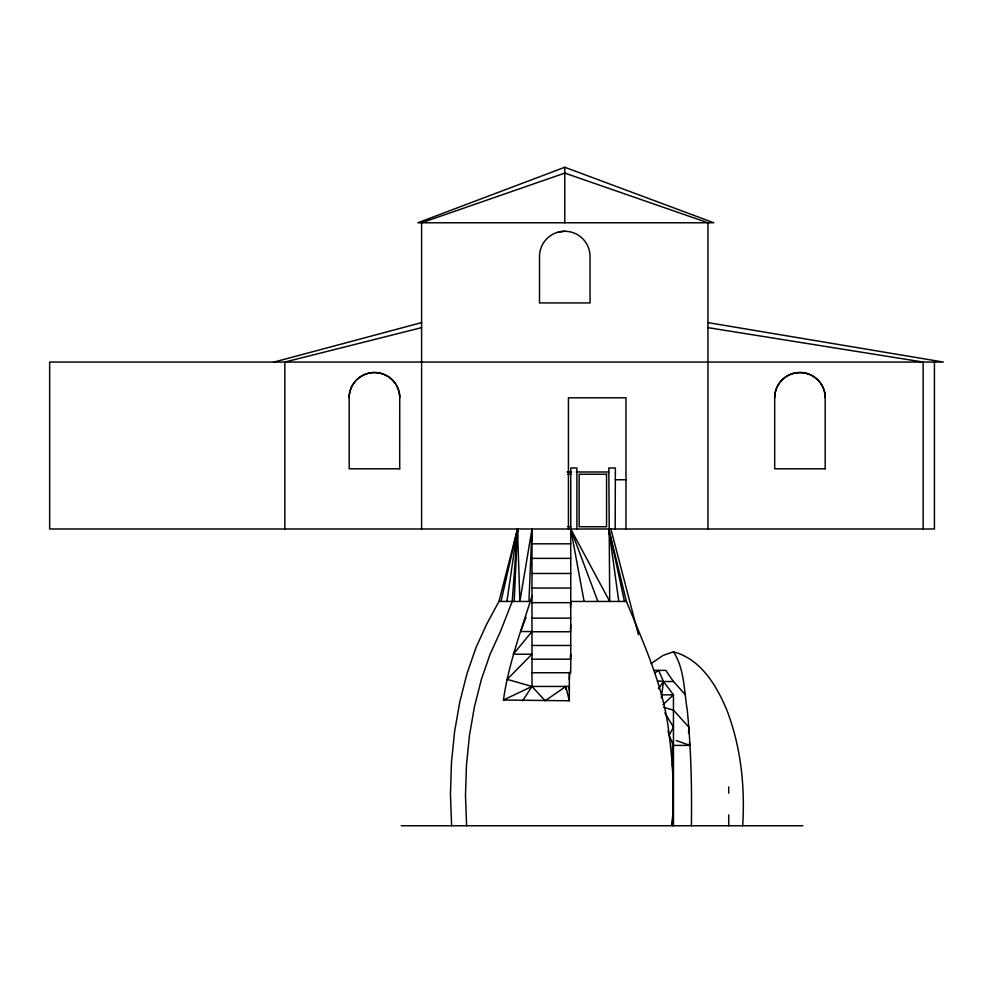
<?xml version="1.0" encoding="UTF-8"?>
<svg xmlns="http://www.w3.org/2000/svg" width="993" height="993" viewBox="0 0 993 993"><rect width="100%" height="100%" fill="white"/><g stroke="black" fill="none" stroke-linecap="round" stroke-linejoin="round"><path stroke-width="1.49" d="M691.376 825.742C691.96 787.176 691.054 748.536 687.268 710.132C683.991 690.694 684.562 668.81 673.453 651.818L663.175 655.38L651.11 663.56M517.452 532.074L517.502 528.996L498.97 601.448L486.731 624.063L475.995 647.597L466.958 673.726L459.771 701.964L454.571 731.829L451.443 762.785L450.45 794.276L451.604 825.742M688.571 733.02L688.794 727.087L673.453 710.132L663.721 707.351M742.69 825.742C745.122 786.692 740.952 746.81 726.851 710.132C716.648 685.679 700.835 659.004 673.453 651.818M500.993 601.448L517.502 528.996L519.873 601.448L531.987 528.996L528.946 601.448L498.97 601.448M661.313 697.781L663.485 681.521L658.595 670.374L655.02 672.82M514.175 601.448L517.502 528.996L506.914 601.448M570.454 607.468L570.739 601.448L626.422 601.448C644.159 644.891 664.354 687.975 669.183 735.316C673.217 765.318 674.384 795.542 672.038 825.742C674.706 797.776 671.851 769.414 672.621 741.585M570.454 630.642L570.739 624.746M569.324 679.361L569.746 671.963M570.491 658.644L570.739 654.213L570.503 657.292M569.324 672.733L569.324 700.773L503.439 700.015C508.453 664.243 521.201 630.344 531.987 596.061M526.029 617.212L520.617 631.536L531.987 631.536L513.307 654.213L531.987 654.213L507.15 679.361L531.987 686.448L569.324 686.448L569.324 690.073M689.341 742.826L689.998 745.408L673.453 745.408L669.183 735.316L673.453 727.087L664.851 712.974M522.641 700.773L531.987 686.448L531.987 528.996M658.471 688.794L663.485 681.521L673.453 681.521L685.468 694.852M663.026 704.608L673.453 694.852L663.485 681.521L657.49 680.801M569.324 700.773L565.824 686.448L545.157 700.773L531.987 686.448L503.439 700.015M564.781 167.258L417.817 222.78L713.781 222.78L564.781 167.258L564.781 222.78M274.056 362.06L421.603 322.613M672.199 765.119L673.453 764.796M421.603 327.64L284.83 362.06L284.83 528.996M558.24 232.114L564.769 231.257A25.259 25.259 0 0 1 590.041 256.517L590.041 302.927L539.509 302.927L539.509 256.517A25.259 25.259 0 0 1 564.781 231.257M567.028 471.985L571.67 471.985M576.312 471.985L608.808 471.985M567.81 474.232L570.901 474.232M615.375 479.756L626.099 479.756M567.81 526.749L570.901 526.749M531.987 543.816L570.739 543.816M531.987 558.364L570.739 558.364M531.987 573.47L570.739 573.47M531.987 588.067L570.739 588.067M531.987 602.664L570.739 602.664M531.987 618.155L570.739 618.155M531.987 631.759L570.739 631.759M531.987 645.475L570.739 645.475M531.987 659.191L570.739 659.191M653.99 670.374L665.769 670.374L673.453 681.521M531.987 672.733L570.739 672.733L570.739 467.988L576.896 467.988L576.896 528.996M661.437 694.852L673.453 694.852L673.453 825.742M401.246 825.742L802.865 825.742M707.959 327.64L923.142 362.06L923.142 528.996M707.959 322.613L943.35 362.06L49.65 362.06L49.65 528.996L934.425 528.996L934.425 362.06M676.208 740.505L689.998 745.408M584.107 601.448L570.739 528.996L609.702 601.448L608.808 467.988L615.362 467.988L615.188 528.996M570.739 528.996L597.873 601.448M667.954 731.009L669.183 735.316M610.869 528.996L638.412 634.651M626.422 601.448L608.808 528.996L609.541 535.041M624.473 601.448L608.808 528.996L618.776 601.448M466.611 825.742L465.494 795.443L466.462 765.119L469.466 735.316L474.48 706.557L481.394 679.361L490.095 654.213L500.435 631.536L512.227 601.448L517.502 528.996L517.502 538.243M728.713 786.965L728.713 793.171M728.713 814.881L728.713 825.742M707.959 528.996L707.959 222.78L564.781 173.092L421.603 222.78L421.603 528.996M625.975 528.996L625.975 397.808L568.43 397.808L568.43 528.996M565.824 686.448L565.824 689.465M774.677 397.808A25.259 25.259 0 0 1 793.407 373.418L799.948 372.549A25.259 25.259 0 0 1 825.208 397.808M349.188 397.808A25.259 25.259 0 0 1 374.46 372.549A25.259 25.259 0 0 1 399.72 397.808M399.72 468.808L349.201 468.808L349.201 395.636A25.359 25.359 0 0 1 399.72 395.636L399.707 468.808M825.208 468.808L774.689 468.808L774.689 395.636A25.359 25.359 0 0 1 825.208 395.636L825.195 468.808M606.562 474.232L579.155 474.232L579.155 526.749L606.562 526.749L606.562 474.232"/></g></svg>
